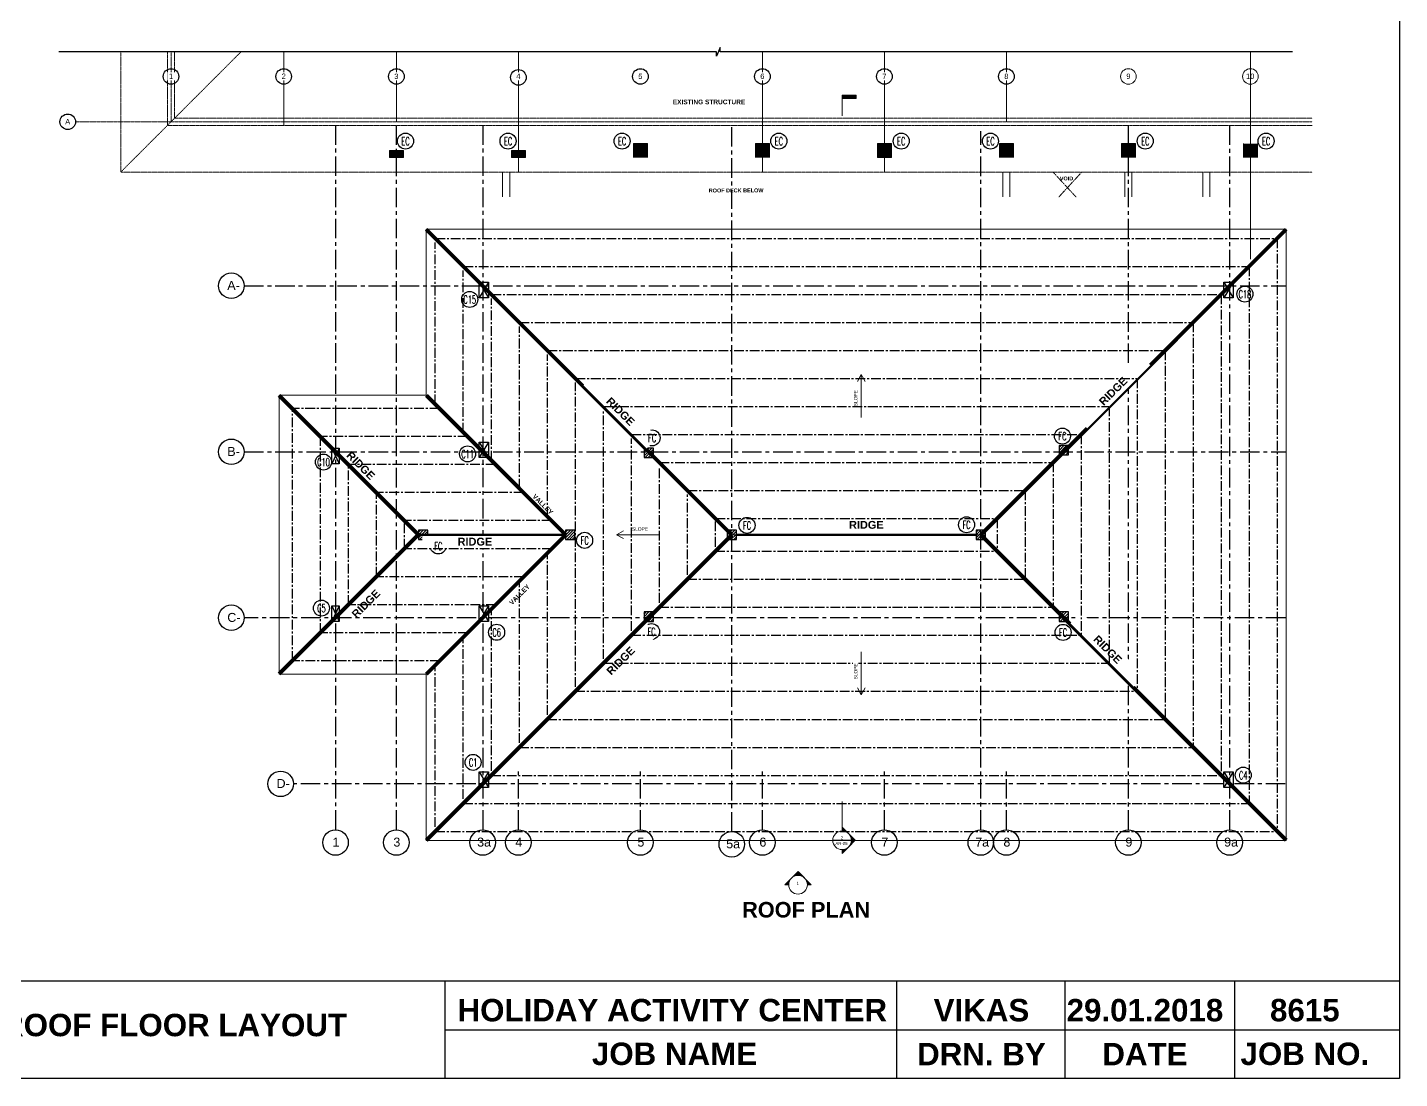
# Model space of a CAD drawing. Header units: millimetres. Extents: x 2659630 to 6742168, y -2425387 to -732288.
# Drawn here: x 3033015 to 3077100, y -1251418 to -1217654 of the extents above; entities that cross this region are included whole.
import ezdxf
from ezdxf.enums import TextEntityAlignment as Align

# ---------------------------------------------------------------- set-up
doc = ezdxf.new("R2010")
doc.units = ezdxf.units.MM
for name, pattern in [('CENTER', [2, 1.25, -0.25, 0.25, -0.25]), ('DASHED', [0.75, 0.5, -0.25]), ('Grid Line', [22.225, 12.7, -3.175, 3.175, -3.175]), ('Hidden', [7.14375, 4.7625, -2.38125])]:
    doc.linetypes.add(name, pattern=pattern)
for name, color, linetype, lineweight in [('A-AREA-IDEN', 2, 'Continuous', 9), ('A-DETL-THIN', 151, 'Continuous', 18), ('A-hatch', 253, 'Continuous', 0), ('A-OVERHEAD LINE', 31, 'Continuous', 9), ('A-RCC', 2, 'Continuous', 0), ('A-ROOF', 6, 'Continuous', 0), ('A-STRUCTURE ABOVE', 251, 'DASHED', 0), ('A-WALL', 113, 'Continuous', 9), ('G-ANNO-SYMB', 111, 'Continuous', 9), ('G-ANNO-TEXT', 231, 'Continuous', 9), ('S-GRID', 1, 'Continuous', 9), ('S-GRID-IDEN', 1, 'Continuous', 9)]:
    doc.layers.add(name, color=color, linetype=linetype, lineweight=lineweight)
for name, color, linetype in [('A-LINE 08', 8, 'Continuous'), ('S-BRECK LINE', 8, 'Continuous'), ('S-COLUMN', 1, 'Continuous'), ('S-COLUMN CIRCLE', 9, 'Continuous'), ('S-COLUMN HATCH', 8, 'Continuous'), ('S-COLUMN NO', 2, 'Continuous'), ('S-GRIDE CIRCLE', 8, 'Continuous'), ('S-GRIDE LINE', 8, 'CENTER'), ('S-GRIDE NO', 1, 'Continuous')]:
    doc.layers.add(name, color=color, linetype=linetype)
doc.styles.add('Arial', font='arial.ttf', dxfattribs={"height": 123})
doc.styles.add('Arial_1', font='arial.ttf', dxfattribs={"height": 98.353293})
doc.styles.add('Arial_2', font='arial.ttf', dxfattribs={"height": 121.981135})
doc.styles.add('Arial_4', font='arial.ttf', dxfattribs={"height": 73.76497})
doc.styles.add('Arial_B', font='arialbd.ttf', dxfattribs={"height": 125.853552})
doc.styles.add('Arial_B_1', font='arialbd.ttf', dxfattribs={"height": 100.682842})
doc.styles.add('ROMANS', font='r.shx', dxfattribs={"width": 0.7})
pattern_1 = [(225, (-585002.75, -367173.06), (44.9012806, -44.9012806), [])]
pattern_2 = [(225, (-577002.685, -367173.06), (44.9012806, -44.9012806), [])]

# ---------------------------------------------------------------- blocks, each defined once
blk = doc.blocks.new('Section - M_Section Head - Filled-1049-GROUND FLOOR PLAN-01')
at = {"layer": 'G-ANNO-SYMB'}
h = blk.add_hatch(color=256, dxfattribs=at)
edge = h.paths.add_edge_path(flags=0)
edge.add_line((-14.49, 0), (-10.24, 4.24))
edge.add_arc((-6, 0), 6, 135, 180)
edge.add_line((-12, 0), (-14.49, 0))
h = blk.add_hatch(color=256, dxfattribs=at)
edge = h.paths.add_edge_path(flags=0)
edge.add_line((-6, 8.49), (-6, 6))
edge.add_arc((-6, 0), 6, 90, 135)
edge.add_line((-10.24, 4.24), (-6, 8.49))
h = blk.add_hatch(color=256, dxfattribs=at)
edge = h.paths.add_edge_path(flags=0)
edge.add_line((-6, 8.49), (-1.76, 4.24))
edge.add_arc((-6, 0), 6, 45, 90)
edge.add_line((-6, 6), (-6, 8.49))
h = blk.add_hatch(color=256, dxfattribs=at)
edge = h.paths.add_edge_path(flags=0)
edge.add_line((2.49, 0), (0, 0))
edge.add_arc((-6, 0), 6, 360, 405)
edge.add_line((-1.76, 4.24), (2.49, 0))
for p, q in [((-6, 8.49), (-14.49, 0)), ((-10.24, 4.24), (-14.49, 0)), ((-12, 0), (-14.49, 0)), ((-14.49, 0), (-12, 0)), ((-6, 8.49), (-10.24, 4.24)), ((-6, 8.49), (2.49, 0)), ((-6, 6), (-6, 8.49)), ((-6, 8.49), (-6, 6)), ((-1.76, 4.24), (-6, 8.49)), ((2.49, 0), (-1.76, 4.24)), ((0, 0), (2.49, 0)), ((0, 0), (2.49, 0))]:
    blk.add_line(p, q, dxfattribs=at)
for start, end in [(360, 180), (135, 180), (180, 360), (90, 135), (45, 90), (360, 45)]:
    blk.add_arc((-6, 0), 6, start, end, dxfattribs=at)
blk = doc.blocks.new('Section - M_Section Tail - Filled-28045-GROUND FLOOR PLAN-01')
at = {"layer": 'G-ANNO-SYMB'}
blk.add_hatch(color=256, dxfattribs=at).paths.add_polyline_path([(0, 9), (0, 0), (-2, 0), (-2, 9)], flags=0)
for p, q in [((0, 9), (-2, 9)), ((-2, 9), (-2, 0)), ((0, 0), (0, 9)), ((-2, 0), (0, 0))]:
    blk.add_line(p, q, dxfattribs=at)
blk = doc.blocks.new('Grid - M_Grid Head - Circle_02-314212-GROUND FLOOR PLAN_01')
at = {"layer": 'A-LINE 08'}
blk.add_circle((0, 0), 5, dxfattribs=at)

msp = doc.modelspace()

# ---------------------------------------------------------------- hatches: boundary and pattern name
at = {"layer": 'A-hatch', "true_color": 0x939598}
h = msp.add_hatch(dxfattribs=at)
h.set_pattern_fill('ANSI31', color=252, scale=5, angle=359.9997012)
h.set_pattern_definition([(44.99970117, (-5274790.856, -3333181.279), (-11.225261605, 11.225378697), [])])
h.paths.add_polyline_path([(3044643.893, -1221836.179), (3045093.893, -1221836.177), (3045093.894, -1221606.139), (3044643.894, -1221606.137)])
h = msp.add_hatch(dxfattribs=at)
h.set_pattern_fill('ANSI31', color=252, scale=5, angle=359.9997012)
h.set_pattern_definition([(44.99970117, (-5270870.871, -3333181.299), (-11.225261605, 11.225378697), [])])
h.paths.add_polyline_path([(3048563.878, -1221836.2), (3049013.878, -1221836.198), (3049013.879, -1221606.159), (3048563.879, -1221606.157)])
at = {"layer": 'S-COLUMN HATCH'}
h = msp.add_hatch(dxfattribs=at)
h.set_pattern_fill('ANSI31', color=8, scale=20, angle=180)
h.set_pattern_definition([(225, (-587667.75, -364542.397), (44.9012806, -44.9012806), [])])
h.paths.add_polyline_path([(3052828.97, -1231470.25), (3053128.97, -1231470.25), (3053128.97, -1231170.25), (3052828.97, -1231170.25)])
h = msp.add_hatch(dxfattribs=at)
h.set_pattern_fill('ANSI31', color=8, scale=20, angle=180)
h.set_pattern_definition([(225, (-574337.75, -364458.06), (44.9012806, -44.9012806), [])])
h.paths.add_polyline_path([(3066158.97, -1231385.914), (3066458.97, -1231385.914), (3066458.97, -1231085.914), (3066158.97, -1231085.914)])
h = msp.add_hatch(dxfattribs=at)
h.set_pattern_fill('ANSI31', color=8, scale=20, angle=180)
h.set_pattern_definition([(225, (-594921.21, -367176.52), (44.9012806, -44.9012806), [])])
h.paths.add_polyline_path([(3045575.511, -1234104.372), (3045875.511, -1234104.372), (3045875.511, -1233804.372), (3045575.511, -1233804.372)])
h = msp.add_hatch(dxfattribs=at)
h.set_pattern_fill('ANSI31', color=8, scale=20, angle=180)
h.set_pattern_definition([(225, (-590191.21, -367176.52), (44.9012806, -44.9012806), [])])
h.paths.add_polyline_path([(3050305.511, -1234104.372), (3050605.511, -1234104.372), (3050605.511, -1233804.372), (3050305.511, -1233804.372)])
h = msp.add_hatch(dxfattribs=at)
h.set_pattern_fill('ANSI31', color=8, scale=20, angle=180)
h.set_pattern_definition(pattern_1)
h.paths.add_polyline_path([(3055493.971, -1234100.913), (3055793.971, -1234100.913), (3055793.971, -1233800.913), (3055493.971, -1233800.913)])
h = msp.add_hatch(dxfattribs=at)
h.set_pattern_fill('ANSI31', color=8, scale=20, angle=180)
h.set_pattern_definition(pattern_1)
h.paths.add_polyline_path([(3055493.971, -1234100.913), (3055793.971, -1234100.913), (3055793.971, -1233800.913), (3055493.971, -1233800.913)])
h = msp.add_hatch(dxfattribs=at)
h.set_pattern_fill('ANSI31', color=8, scale=20, angle=180)
h.set_pattern_definition(pattern_1)
h.paths.add_polyline_path([(3055493.971, -1234100.913), (3055793.971, -1234100.913), (3055793.971, -1233800.913), (3055493.971, -1233800.913)])
h = msp.add_hatch(dxfattribs=at)
h.set_pattern_fill('ANSI31', color=8, scale=20, angle=180)
h.set_pattern_definition(pattern_2)
h.paths.add_polyline_path([(3063494.038, -1234100.913), (3063794.038, -1234100.913), (3063794.038, -1233800.913), (3063494.038, -1233800.913)])
h = msp.add_hatch(dxfattribs=at)
h.set_pattern_fill('ANSI31', color=8, scale=20, angle=180)
h.set_pattern_definition(pattern_2)
h.paths.add_polyline_path([(3063494.038, -1234100.913), (3063794.038, -1234100.913), (3063794.038, -1233800.913), (3063494.038, -1233800.913)])
h = msp.add_hatch(dxfattribs=at)
h.set_pattern_fill('ANSI31', color=8, scale=20, angle=180)
h.set_pattern_definition(pattern_2)
h.paths.add_polyline_path([(3063494.038, -1234100.913), (3063794.038, -1234100.913), (3063794.038, -1233800.913), (3063494.038, -1233800.913)])
h = msp.add_hatch(dxfattribs=at)
h.set_pattern_fill('ANSI31', color=8, scale=20, angle=180)
h.set_pattern_definition([(225, (-587667.75, -369803.06), (44.9012806, -44.9012806), [])])
h.paths.add_polyline_path([(3052828.97, -1236730.914), (3053128.97, -1236730.914), (3053128.97, -1236430.914), (3052828.97, -1236430.914)])
h = msp.add_hatch(dxfattribs=at)
h.set_pattern_fill('ANSI31', color=8, scale=20, angle=180)
h.set_pattern_definition([(225, (-574337.75, -369803.06), (44.9012806, -44.9012806), [])])
h.paths.add_polyline_path([(3066158.97, -1236730.914), (3066458.97, -1236730.914), (3066458.97, -1236430.914), (3066158.97, -1236430.914)])

# ---------------------------------------------------------------- linework, layer by layer
at = {"layer": 'A-DETL-THIN'}
for p, q in [((3059807.471, -1228806.621), (3059807.471, -1230186.621)), ((3051939.709, -1233947.449), (3053319.709, -1233947.449)), ((3059807.471, -1239095.204), (3059807.471, -1237715.204))]:
    msp.add_line(p, q, dxfattribs=at)
for points in [[(3059931.098, -1229029.649), (3059807.471, -1228806.621), (3059683.845, -1229029.649)], [(3052162.737, -1234071.076), (3051939.709, -1233947.449), (3052162.737, -1233823.823)], [(3059931.098, -1238872.176), (3059807.471, -1239095.204), (3059683.845, -1238872.176)]]:
    msp.add_lwpolyline(points, dxfattribs=at)
at = {"layer": 'A-hatch', "color": 252, "true_color": 0x939598}
for points in [[(3052933.893, -1221836.14), (3052483.97, -1221386.138), (3052933.893, -1221386.14)], [(3052483.97, -1221836.138), (3052483.97, -1221386.138), (3052933.893, -1221836.14)], [(3056853.893, -1221836.161), (3056403.97, -1221386.158), (3056853.893, -1221386.161)], [(3056403.97, -1221836.158), (3056403.97, -1221386.158), (3056853.893, -1221836.161)], [(3060773.893, -1221836.181), (3060323.97, -1221386.179), (3060773.893, -1221386.181)], [(3060323.97, -1221836.179), (3060323.97, -1221386.179), (3060773.893, -1221836.181)], [(3064693.893, -1221836.202), (3064243.97, -1221386.199), (3064693.893, -1221386.202)], [(3064243.97, -1221836.199), (3064243.97, -1221386.199), (3064693.893, -1221836.202)], [(3068163.895, -1221836.22), (3068163.893, -1221836.22), (3068163.895, -1221386.22)], [(3068163.967, -1221836.22), (3068163.895, -1221386.22), (3068163.967, -1221386.22)], [(3068163.895, -1221836.22), (3068163.895, -1221386.22), (3068163.967, -1221836.22)], [(3068163.97, -1221836.22), (3068163.967, -1221386.22), (3068163.97, -1221386.22)], [(3068163.967, -1221836.22), (3068163.967, -1221386.22), (3068163.97, -1221836.22)], [(3068613.893, -1221836.222), (3068163.97, -1221386.22), (3068613.893, -1221386.222)], [(3068163.97, -1221836.22), (3068163.97, -1221386.22), (3068613.893, -1221836.222)], [(3068613.893, -1221836.222), (3068613.893, -1221386.222), (3068613.895, -1221386.222)], [(3072083.895, -1221836.24), (3072083.893, -1221836.24), (3072083.895, -1221386.244)], [(3072083.967, -1221836.24), (3072083.895, -1221386.244), (3072083.967, -1221386.244)], [(3072083.895, -1221836.24), (3072083.895, -1221386.244), (3072083.967, -1221836.24)], [(3072083.97, -1221836.24), (3072083.967, -1221386.244), (3072083.97, -1221386.244)], [(3072083.967, -1221836.24), (3072083.967, -1221386.244), (3072083.97, -1221836.24)], [(3072533.893, -1221836.242), (3072083.97, -1221386.244), (3072533.893, -1221386.247)], [(3072083.97, -1221836.24), (3072083.97, -1221386.244), (3072533.893, -1221836.242)], [(3072533.893, -1221836.242), (3072533.893, -1221386.247), (3072533.895, -1221386.247)]]:
    msp.add_solid(points, dxfattribs=at)
at = {"layer": 'A-OVERHEAD LINE', "linetype": 'Hidden'}
for p, q in [((3065967.74, -1222300.324), (3066705.44, -1223100.028)), ((3066152.459, -1223100.028), (3066890.171, -1222300.329))]:
    msp.add_line(p, q, dxfattribs=at)
at = {"layer": 'A-RCC'}
for p, q in [((3052483.895, -1221386.138), (3052483.893, -1221836.139)), ((3052933.895, -1221386.14), (3052483.895, -1221386.138)), ((3052933.893, -1221836.142), (3052933.895, -1221386.14)), ((3056403.895, -1221386.158), (3056403.893, -1221836.158)), ((3056853.895, -1221386.161), (3056403.895, -1221386.158)), ((3056853.893, -1221836.161), (3056853.895, -1221386.161)), ((3064243.895, -1221386.199), (3064243.893, -1221836.199)), ((3064243.895, -1221386.199), (3064243.893, -1221836.293)), ((3064693.895, -1221386.202), (3064243.895, -1221386.199)), ((3064693.895, -1221386.202), (3064243.895, -1221386.199)), ((3064693.893, -1221836.202), (3064693.895, -1221386.202)), ((3064693.893, -1221836.202), (3064693.895, -1221386.202)), ((3068163.895, -1221386.22), (3068163.893, -1221836.22)), ((3068613.895, -1221386.222), (3068163.895, -1221386.22)), ((3068613.893, -1221836.222), (3068613.895, -1221386.222)), ((3072083.893, -1221836.24), (3072083.895, -1221386.244)), ((3072533.895, -1221386.247), (3072533.893, -1221836.242)), ((3044643.879, -1221606.103), (3044643.878, -1221836.103)), ((3044643.878, -1221836.103), (3045093.878, -1221836.105)), ((3045093.879, -1221606.105), (3044643.879, -1221606.103)), ((3044643.894, -1221606.097), (3044643.893, -1221836.097)), ((3044643.893, -1221836.097), (3045093.893, -1221836.099)), ((3045093.894, -1221606.099), (3044643.894, -1221606.097)), ((3045093.878, -1221836.105), (3045093.879, -1221606.105)), ((3045093.893, -1221836.099), (3045093.894, -1221606.099)), ((3048563.879, -1221606.123), (3048563.878, -1221836.123)), ((3048563.878, -1221836.123), (3049013.878, -1221836.125)), ((3049013.879, -1221606.125), (3048563.879, -1221606.123)), ((3049013.878, -1221836.125), (3049013.879, -1221606.125))]:
    msp.add_line(p, q, dxfattribs=at)
msp.add_lwpolyline([(3060773.893, -1221836.181), (3060773.895, -1221386.181), (3060323.895, -1221386.179), (3060323.893, -1221836.275), (3060774.864, -1221836.165), (3060324.864, -1221836.162)], dxfattribs=at)
at = {"layer": 'A-ROOF'}
for p, q in [((3055643.971, -1233950.913), (3045828.97, -1224135.912)), ((3045828.97, -1224135.912), (3073458.97, -1224135.912)), ((3045828.97, -1224135.912), (3045828.97, -1229470.914)), ((3073458.97, -1224135.912), (3063643.969, -1233950.913)), ((3073458.97, -1243765.914), (3073458.97, -1224135.912)), ((3041098.97, -1229470.914), (3045578.97, -1233950.914)), ((3041098.97, -1229470.914), (3045828.97, -1229470.914)), ((3041098.97, -1229470.914), (3041098.97, -1238430.914)), ((3045828.97, -1229470.914), (3050308.97, -1233950.914)), ((3041098.97, -1238430.914), (3045578.97, -1233950.914)), ((3045578.97, -1233950.914), (3050308.97, -1233950.914)), ((3055643.971, -1233950.913), (3045828.97, -1243765.914)), ((3045828.97, -1238430.914), (3050308.97, -1233950.914)), ((3055643.971, -1233950.913), (3063643.969, -1233950.913)), ((3073458.97, -1243765.914), (3063643.969, -1233950.913)), ((3045828.97, -1238430.914), (3041098.97, -1238430.914)), ((3045828.97, -1238430.914), (3045828.97, -1243765.914)), ((3073458.97, -1243765.914), (3045828.97, -1243765.914))]:
    msp.add_line(p, q, dxfattribs=at)
at = {"layer": 'A-STRUCTURE ABOVE', "color": 252, "linetype": 'Hidden', "ltscale": 0.005, "true_color": 0x939598}
for p, q in [((3036013.91, -1218436.003), (3036013.89, -1222300.168)), ((3039878.111, -1218436.003), (3036013.898, -1222300.18)), ((3037513.9, -1220799.748), (3037513.912, -1218436.003)), ((3037628.975, -1218436.003), (3037628.975, -1220685.186)), ((3037743.901, -1220569.51), (3037743.912, -1218436.003)), ((3034560.292, -1220685.186), (3074291.91, -1220685.186)), ((3037743.901, -1220569.51), (3074291.91, -1220570.791)), ((3074291.91, -1220800.739), (3037513.9, -1220799.748)), ((3036013.89, -1222300.168), (3074291.91, -1222300.367))]:
    msp.add_line(p, q, dxfattribs=at)
at = {"layer": 'A-WALL', "color": 1}
msp.add_line((3045093.893, -1221836.196), (3045093.894, -1221606.137), dxfattribs=at)
at = {"layer": 'A-WALL'}
for p, q in [((3048278.975, -1223100.028, 0), (3048278.975, -1222300.232, 0)), ((3048508.975, -1222300.233, 0), (3048508.975, -1223100.028, 0)), ((3068273.891, -1223100.028), (3068273.892, -1222300.336)), ((3068503.739, -1222300.337), (3068503.739, -1223100.028)), ((3070778.975, -1222300.349, 0), (3070778.975, -1223100.028, 0)), ((3071008.975, -1223100.028, 0), (3071008.975, -1222300.35, 0))]:
    msp.add_line(p, q, dxfattribs=at)
for points in [[(3064353.856, -1223100.028), (3064353.846, -1222300.315)], [(3064583.985, -1222300.317), (3064583.994, -1223100.028)]]:
    msp.add_lwpolyline(points, dxfattribs=at)
at = {"layer": 'G-ANNO-SYMB'}
for p, q in [((3059189.974, -1219831.604), (3059189.974, -1220491.302)), ((3059189.974, -1243464.134), (3059189.974, -1242515.542)), ((3058889.974, -1243764.134), (3059489.974, -1243764.134))]:
    msp.add_line(p, q, dxfattribs=at)
at = {"layer": 'S-BRECK LINE'}
msp.add_lwpolyline([(3073664.354, -1218436.003), (3055268.782, -1218436.003), (3055268.782, -1218298.63), (3055155.967, -1218573.377), (3055155.967, -1218436.003), (3034023.622, -1218436.003)], dxfattribs=at)
at = {"layer": 'S-COLUMN', "color": 1}
for p, q in [((3047528.962, -1225835.912), (3047825.877, -1226335.911)), ((3047828.965, -1225835.912), (3047528.962, -1226335.911)), ((3071758.965, -1225836.013), (3071458.953, -1226335.911)), ((3071458.953, -1225836.014), (3071758.967, -1226335.911)), ((3042798.965, -1231170.915), (3043028.965, -1231670.913)), ((3043028.962, -1231170.915), (3042798.981, -1231670.913)), ((3047828.974, -1230970.915), (3047528.97, -1231470.915)), ((3047528.97, -1230970.915), (3047828.974, -1231470.915)), ((3043028.981, -1236230.918), (3042798.977, -1236730.916)), ((3042798.983, -1236230.918), (3043028.977, -1236730.916)), ((3047528.974, -1236230.917), (3047828.976, -1236730.914)), ((3047828.976, -1236230.917), (3047528.977, -1236730.916)), ((3047528.967, -1241565.915), (3047828.972, -1242065.914)), ((3047828.972, -1241565.915), (3047528.97, -1242065.914)), ((3071458.967, -1241565.915), (3071758.97, -1242065.914)), ((3071758.982, -1241565.915), (3071458.967, -1242065.914))]:
    msp.add_line(p, q, dxfattribs=at)
for points in [[(3047528.962, -1226335.911), (3047528.962, -1225835.912), (3047828.965, -1225835.912), (3047828.965, -1226335.911)], [(3071458.953, -1226335.911), (3071458.953, -1225835.912), (3071758.955, -1225835.912), (3071758.955, -1226335.911)], [(3042798.965, -1231170.915), (3043028.951, -1231170.915), (3043028.945, -1231670.913), (3042798.958, -1231670.913)], [(3047528.972, -1231470.914), (3047528.972, -1230970.915), (3047828.974, -1230970.915), (3047828.974, -1231470.914)], [(3052828.97, -1231470.25), (3053128.97, -1231470.25), (3053128.97, -1231170.25), (3052828.97, -1231170.25)], [(3066158.97, -1231385.914), (3066458.97, -1231385.914), (3066458.97, -1231085.914), (3066158.97, -1231085.914)], [(3045575.511, -1234104.372), (3045875.511, -1234104.372), (3045875.511, -1233804.372), (3045575.511, -1233804.372)], [(3050305.511, -1234104.372), (3050605.511, -1234104.372), (3050605.511, -1233804.372), (3050305.511, -1233804.372)], [(3055493.971, -1234100.913), (3055793.971, -1234100.913), (3055793.971, -1233800.913), (3055493.971, -1233800.913)], [(3055493.971, -1234100.913), (3055793.971, -1234100.913), (3055793.971, -1233800.913), (3055493.971, -1233800.913)], [(3055493.971, -1234100.913), (3055793.971, -1234100.913), (3055793.971, -1233800.913), (3055493.971, -1233800.913)], [(3063494.038, -1234100.913), (3063794.038, -1234100.913), (3063794.038, -1233800.913), (3063494.038, -1233800.913)], [(3063494.038, -1234100.913), (3063794.038, -1234100.913), (3063794.038, -1233800.913), (3063494.038, -1233800.913)], [(3063494.038, -1234100.913), (3063794.038, -1234100.913), (3063794.038, -1233800.913), (3063494.038, -1233800.913)], [(3042798.983, -1236230.918), (3043028.97, -1236230.918), (3043028.963, -1236730.916), (3042798.977, -1236730.916)], [(3047528.974, -1236730.916), (3047528.974, -1236230.917), (3047828.976, -1236230.917), (3047828.976, -1236730.916)], [(3052828.97, -1236730.914), (3053128.97, -1236730.914), (3053128.97, -1236430.914), (3052828.97, -1236430.914)], [(3066158.97, -1236730.914), (3066458.97, -1236730.914), (3066458.97, -1236430.914), (3066158.97, -1236430.914)], [(3047528.97, -1242065.914), (3047528.97, -1241565.915), (3047828.972, -1241565.915), (3047828.972, -1242065.914)], [(3071458.967, -1242065.914), (3071458.967, -1241565.915), (3071758.97, -1241565.915), (3071758.97, -1242065.914)]]:
    msp.add_lwpolyline(points, close=True, dxfattribs=at)
at = {"layer": 'S-COLUMN CIRCLE', "ltscale": 2500}
for p, q in [((2997332.057, -1248283.271), (3077100.446, -1248283.271)), ((3046426.218, -1248283.271), (3046426.218, -1251417.665)), ((3060942.802, -1248283.271), (3060942.802, -1251415.165)), ((3066347.802, -1248283.271), (3066347.802, -1251415.165)), ((3071802.302, -1248283.271), (3071802.302, -1251415.165)), ((3046426.218, -1249850.468), (3077100.446, -1249850.468))]:
    msp.add_line(p, q, dxfattribs=at)
msp.add_lwpolyline([(3077100.446, -1251415.165), (2997332.057, -1251415.165), (2997332.057, -1186959.633), (3077100.446, -1186959.633)], close=True, dxfattribs=at)
at = {"layer": 'S-COLUMN CIRCLE'}
for centre in [(3045161.97, -1221303.841), (3045161.97, -1221303.841), (3048455.605, -1221303.841), (3048455.605, -1221303.841), (3052119.669, -1221303.841), (3052119.669, -1221303.841), (3057157.021, -1221303.841), (3057157.021, -1221303.841), (3061089.634, -1221303.841), (3061089.634, -1221303.841), (3063957.406, -1221303.841), (3063957.406, -1221303.841), (3068930.488, -1221303.841), (3068930.488, -1221303.841), (3072811.832, -1221303.841), (3072811.832, -1221303.841), (3072130.149, -1226217.841), (3047224.616, -1226390.323), (3053085.562, -1230839.345), (3066269.012, -1230782.394), (3047156.973, -1231353.005), (3042527.569, -1231613.921), (3056134.248, -1233648.056), (3063187.594, -1233629.354), (3050918.141, -1234129.083), (3046213.967, -1234309.863), (3042461.899, -1236307.495), (3048090.437, -1237083.199), (3053066.275, -1237059.592), (3066288.744, -1237085.249), (3047334.061, -1241260.275), (3072077.151, -1241672.186)]:
    msp.add_circle(centre, 257.143, dxfattribs=at)
at = {"layer": 'S-GRID', "linetype": 'Grid Line'}
for p, q in [((3041248.975, -1218436.003), (3041248.975, -1220800.195)), ((3044868.975, -1220685.186), (3044868.975, -1218436.003)), ((3048788.975, -1222300.234), (3048788.975, -1218436.003)), ((3056628.975, -1222300.275), (3056628.975, -1218436.003)), ((3060548.975, -1222300.296), (3060548.975, -1218436.003)), ((3064468.975, -1220685.186), (3064468.975, -1218436.003)), ((3072308.975, -1225095), (3072308.975, -1218436.003))]:
    msp.add_line(p, q, dxfattribs=at)
at = {"layer": 'S-GRID-IDEN'}
for centre in [(3064468.975, -1219228.597), (3068388.975, -1219228.597), (3072308.975, -1219228.597)]:
    msp.add_circle(centre, 250, dxfattribs=at)
at = {"layer": 'S-GRIDE CIRCLE'}
for centre in [(3039566.756, -1225950.847), (3039566.756, -1225950.847), (3039566.756, -1225950.847), (3039566.756, -1231285.849), (3039566.756, -1231285.849), (3039566.756, -1231285.849), (3039566.756, -1236615.849), (3039566.756, -1236615.849), (3039566.756, -1236615.849), (3041149.512, -1241950.914), (3041149.512, -1241950.914), (3041149.512, -1241950.914), (3042913.975, -1243836.475), (3042913.975, -1243836.475), (3042913.975, -1243836.475), (3044868.975, -1243836.475), (3044868.975, -1243836.475), (3044868.975, -1243836.475), (3047643.975, -1243836.475), (3047643.975, -1243836.475), (3047643.975, -1243836.475), (3048788.975, -1243836.475), (3048788.975, -1243836.475), (3048788.975, -1243836.475), (3052708.975, -1243836.475), (3052708.975, -1243836.475), (3052708.975, -1243836.475), (3055645.517, -1243892.146), (3055645.517, -1243892.146), (3055645.517, -1243892.146), (3056628.975, -1243836.475), (3056628.975, -1243836.475), (3056628.975, -1243836.475), (3060548.975, -1243836.475), (3060548.975, -1243836.475), (3060548.975, -1243836.475), (3063645.584, -1243836.475), (3063645.584, -1243836.475), (3063645.584, -1243836.475), (3064468.975, -1243836.475), (3064468.975, -1243836.475), (3064468.975, -1243836.475), (3068388.975, -1243836.475), (3068388.975, -1243836.475), (3068388.975, -1243836.475), (3071643.975, -1243836.475), (3071643.975, -1243836.475), (3071643.975, -1243836.475)]:
    msp.add_circle(centre, 409.836, dxfattribs=at)
at = {"layer": 'S-GRIDE LINE', "ltscale": 500}
for p, q in [((3042913.975, -1220797.459), (3042913.975, -1243426.639)), ((3044868.975, -1243426.639), (3044868.975, -1220797.459)), ((3047643.975, -1220797.459), (3047643.975, -1243426.639)), ((3055645.517, -1243482.31), (3055645.517, -1220797.459)), ((3063645.584, -1243426.639), (3063645.584, -1220986.618)), ((3068388.975, -1243426.639), (3068388.975, -1220797.459)), ((3071643.975, -1243426.639), (3071643.975, -1220797.459)), ((3039976.592, -1225950.912), (3073434.579, -1225950.912)), ((3039976.592, -1231285.914), (3073434.579, -1231285.914)), ((3073431.901, -1236615.914), (3039976.592, -1236615.914)), ((3048788.975, -1243426.639), (3048788.975, -1241426.639)), ((3052708.975, -1243426.639), (3052708.975, -1241426.639)), ((3056628.975, -1243426.639), (3056628.975, -1241426.639)), ((3060548.975, -1243426.639), (3060548.975, -1241426.639)), ((3064468.975, -1243426.639), (3064468.975, -1241426.639)), ((3073424.588, -1241950.914), (3041559.349, -1241950.914))]:
    msp.add_line(p, q, dxfattribs=at)
at = {"layer": 'S-GRIDE LINE', "color": 3, "ltscale": 250}
for p, q in [((3046120.003, -1229761.948), (3046120.003, -1224561.991)), ((3046120.898, -1224429.376), (3073163.969, -1224429.376)), ((3073170.075, -1224428.035), (3073170.075, -1243480.716)), ((3047020.003, -1230661.948), (3047020.003, -1225461.991)), ((3047020.898, -1225329.376), (3072263.969, -1225329.376)), ((3072270.075, -1225328.035), (3072270.075, -1242580.716)), ((3047920.003, -1231561.948), (3047920.003, -1226361.991)), ((3047920.898, -1226229.376), (3071363.969, -1226229.376)), ((3071370.075, -1226228.035), (3071370.075, -1241680.716)), ((3048820.003, -1232461.948), (3048820.003, -1227261.991)), ((3048820.898, -1227129.376), (3070463.969, -1227129.376)), ((3070470.075, -1227128.035), (3070470.075, -1240780.716)), ((3049720.003, -1233361.948), (3049720.003, -1228161.991)), ((3069570.075, -1228028.035), (3069570.075, -1239880.716)), ((3050620.003, -1238832.908), (3050620.003, -1229061.991)), ((3046255.048, -1229896.993), (3041531.976, -1229896.993)), ((3041531.976, -1237997.908), (3041531.976, -1229896.993)), ((3047155.048, -1230796.993), (3042431.976, -1230796.993)), ((3042431.976, -1237097.908), (3042431.976, -1230796.993)), ((3048055.048, -1231696.993), (3043331.976, -1231696.993)), ((3043331.976, -1236197.908), (3043331.976, -1231696.993)), ((3053320.898, -1231629.376), (3065963.969, -1231629.376)), ((3065970.075, -1231628.035), (3065970.075, -1236280.716)), ((3053320.003, -1236132.908), (3053320.003, -1231761.991)), ((3048955.048, -1232596.993), (3044231.976, -1232596.993)), ((3044231.976, -1235297.908), (3044231.976, -1232596.993)), ((3054220.898, -1232529.376), (3065063.969, -1232529.376)), ((3065070.075, -1232528.035), (3065070.075, -1235380.716)), ((3054220.003, -1235232.908), (3054220.003, -1232661.991)), ((3049855.048, -1233496.993), (3045131.976, -1233496.993)), ((3045131.976, -1234397.908), (3045131.976, -1233496.993)), ((3064170.075, -1233428.035), (3064170.075, -1234480.716)), ((3055120.003, -1234332.908), (3055120.003, -1233512.839)), ((3049720.003, -1239732.908), (3049720.003, -1234539.88)), ((3055113.971, -1234479.376), (3064170.896, -1234479.376)), ((3048961.976, -1235297.908), (3044231.976, -1235297.908)), ((3048820.003, -1240632.908), (3048820.003, -1235439.88)), ((3054213.971, -1235379.376), (3065070.896, -1235379.376)), ((3048061.976, -1236197.908), (3043331.976, -1236197.908)), ((3047920.003, -1241532.908), (3047920.003, -1236339.88)), ((3053313.971, -1236279.376), (3065970.896, -1236279.376)), ((3047161.976, -1237097.908), (3042431.976, -1237097.908)), ((3047020.003, -1242432.908), (3047020.003, -1237239.88)), ((3046261.976, -1237997.908), (3041531.976, -1237997.908)), ((3046120.003, -1243332.908), (3046120.003, -1238139.88)), ((3049713.971, -1239879.376), (3069570.896, -1239879.376)), ((3048813.971, -1240779.376), (3070470.896, -1240779.376)), ((3047913.971, -1241679.376), (3071370.896, -1241679.376)), ((3047013.971, -1242579.376), (3072270.896, -1242579.376)), ((3046113.971, -1243479.376), (3073170.896, -1243479.376))]:
    msp.add_line(p, q, dxfattribs=at)
at = {"layer": 'S-GRIDE LINE', "color": 6, "ltscale": 250, "const_width": 125}
for points in [[(3055643.976, -1233954.376), (3045828.975, -1224139.375)], [(3045832.433, -1229474.378), (3050312.433, -1233954.378)], [(3055643.976, -1233954.376), (3045828.975, -1243769.377)], [(3045832.433, -1238427.45), (3050312.433, -1233947.45)]]:
    msp.add_lwpolyline(points, dxfattribs=at)
at = {"layer": 'S-GRIDE LINE', "color": 6, "ltscale": 250}
for points in [[(3073458.97, -1224139.142, 125, 125, 0), (3063645.584, -1233952.528, 125, 125, 0)], [(3073458.97, -1243762.684, 125, 125, 0), (3063645.584, -1233949.298, 125, 125, 0)]]:
    msp.add_lwpolyline(points, format="xyseb", dxfattribs=at)

# ---------------------------------------------------------------- block references
at = {"layer": 'G-ANNO-SYMB', "extrusion": (0, 0, -1), "xscale": -49.99999999999998, "yscale": 49.99999999999998, "zscale": 49.99999999999998, "rotation": 89.9999999999998}
msp.add_blockref('Section - M_Section Tail - Filled-28045-GROUND FLOOR PLAN-01', (-3059189.974, -1219931.604), dxfattribs=at)
at = {"layer": 'G-ANNO-SYMB', "xscale": 49.99999999999998, "yscale": 49.99999999999998, "zscale": 49.99999999999998, "rotation": 270}
msp.add_blockref('Section - M_Section Head - Filled-1049-GROUND FLOOR PLAN-01', (3059189.974, -1244064.134), dxfattribs=at)
at = {"layer": 'G-ANNO-SYMB', "xscale": 49.99999999999998, "yscale": 49.99999999999998, "zscale": 49.99999999999998}
msp.add_blockref('Section - M_Section Head - Filled-1049-GROUND FLOOR PLAN-01', (3058073.383, -1245191.918), dxfattribs=at)
at = {"layer": 'S-GRID-IDEN', "xscale": 49.99999999999998, "yscale": 49.99999999999998, "zscale": 49.99999999999998}
for p, rotation in [((3037628.975, -1219228.597), 180), ((3041248.975, -1219228.597), 180), ((3034310.292, -1220685.186), 269.9999999999996)]:
    msp.add_blockref('Grid - M_Grid Head - Circle_02-314212-GROUND FLOOR PLAN_01', p, dxfattribs=dict(at, rotation=rotation))
for p in [(3044868.975, -1219228.597), (3048788.975, -1219259.122), (3052708.975, -1219228.597), (3056628.975, -1219228.597), (3060548.975, -1219228.597), (3064468.975, -1219228.597)]:
    msp.add_blockref('Grid - M_Grid Head - Circle_02-314212-GROUND FLOOR PLAN_01', p, dxfattribs=at)

# ---------------------------------------------------------------- texts
at = {"layer": 'A-AREA-IDEN', "line_spacing_factor": 0.938532}
for s, insert, char_height, width, attachment_point, style in [('EXISTING STRUCTURE', (3054913.516, -1219971.343), 150, 3285.24125, 2, 'Arial_B'), ('ROOF PLAN', (3058032.813, -1245744.561), 500, 7947.16905, 2, 'Arial_B'), ('HOLIDAY ACTIVITY CENTER', (3053734.035, -1249590.865), 720, 14944.6233, 8, 'Arial_B_1'), ('VIKAS', (3063667.548, -1249590.865), 720, 14944.6233, 8, 'Arial_B_1'), ('29.01.2018', (3068920.048, -1249590.865), 720, 14944.6233, 8, 'Arial_B_1'), ('8615', (3074057.048, -1249590.865), 720, 14944.6233, 8, 'Arial_B_1'), ('JOB NAME ', (3053805.036, -1250992.365), 720, 14944.6233, 8, 'Arial_B_1'), ('JOB NO.', (3074057.048, -1250992.365), 720, 14944.6233, 8, 'Arial_B_1'), ('DRN. BY', (3063667.548, -1250992.365), 720, 14944.6233, 8, 'Arial_B_1'), ('DATE', (3068920.048, -1250992.365), 720, 14944.6233, 8, 'Arial_B_1')]:
    msp.add_mtext(s, dxfattribs=dict(at, insert=insert, char_height=char_height, width=width, attachment_point=attachment_point, style=style))
at = {"layer": 'A-AREA-IDEN', "line_spacing_factor": 0.938532, "style": 'Arial_B'}
for s, insert, char_height, width, attachment_point, rotation in [('VOID', (3066399.655, -1222442.807), 125.8536, 1345.94379, 2, 0.1314106), ('ROOF DECK BELOW', (3055784.047, -1222827.11), 125.85355, 2314.45134, 2, 0.1314106), ('RIDGE', (3043814.76, -1231638.592), 251, 2621.36709, 2, 315), ('VALLEY', (3049627.185, -1232920.976), 150, 1566.55404, 2, 315), ('RIDGE', (3043980.486, -1236256.318), 251, 2621.36709, 8, 45), ('VALLEY', (3048877.963, -1235924.438), 150, 1566.55404, 8, 45)]:
    msp.add_mtext(s, dxfattribs=dict(at, insert=insert, char_height=char_height, width=width, attachment_point=attachment_point, rotation=rotation))
at = {"layer": 'G-ANNO-SYMB', "line_spacing_factor": 0.938532, "style": 'Arial_1'}
for s, insert, char_height, width, attachment_point in [('2', (3059184.144, -1243632.459), 98.353, 91.19402, 2), ('AR-05', (3059169.4, -1243815.423), 98.3533, 891.72152, 2), ('1', (3057767.554, -1245195.587), 98.353, 91.19402, 8)]:
    msp.add_mtext(s, dxfattribs=dict(at, insert=insert, char_height=char_height, width=width, attachment_point=attachment_point))
at = {"layer": 'S-COLUMN NO', "style": 'ROMANS', "width": 0.6}
for s, p in [('EC', (3045163.339, -1221309.372, 0)), ('EC', (3045163.339, -1221309.372, 0)), ('EC', (3048456.974, -1221309.372, 0)), ('EC', (3048456.974, -1221309.372, 0)), ('EC', (3052121.038, -1221309.372, 0)), ('EC', (3052121.038, -1221309.372, 0)), ('EC', (3057158.389, -1221309.372, 0)), ('EC', (3057158.389, -1221309.372, 0)), ('EC', (3061091.003, -1221309.372, 0)), ('EC', (3061091.003, -1221309.372, 0)), ('EC', (3063958.775, -1221309.372, 0)), ('EC', (3063958.775, -1221309.372, 0)), ('EC', (3068931.856, -1221309.372, 0)), ('EC', (3068931.856, -1221309.372, 0)), ('EC', (3072813.2, -1221309.372, 0)), ('EC', (3072813.2, -1221309.372, 0)), ('C15', (3047225.985, -1226395.854, 0)), ('C18', (3072131.518, -1226223.371, 0)), ('FC', (3053086.93, -1230844.875, 0)), ('FC', (3066270.38, -1230787.924, 0)), ('C11', (3047158.341, -1231358.536, 0)), ('C10', (3042528.937, -1231619.452, 0)), ('FC', (3056135.616, -1233653.586, 0)), ('FC', (3063188.963, -1233634.885, 0)), ('FC', (3046215.335, -1234315.394, 0)), ('FC', (3050919.51, -1234134.614, 0)), ('C5', (3042463.267, -1236313.026, 0)), ('C6', (3048091.805, -1237088.73, 0)), ('FC', (3053067.643, -1237065.122, 0)), ('FC', (3066290.113, -1237090.78, 0)), ('C1', (3047335.429, -1241265.805, 0)), ('C1', (3047335.429, -1241265.805, 0)), ('C1', (3047335.429, -1241265.805, 0)), ('C4', (3072078.52, -1241677.716, 0))]:
    msp.add_text(s, height=257.1429, dxfattribs=at).set_placement(p, align=Align.MIDDLE_CENTER)
at = {"layer": 'S-GRID-IDEN', "style": 'Arial'}
for s, height, p in [('8', 172.118, (3064402.461, -1219309.31)), ('9', 172.118, (3068322.344, -1219309.31)), ('10', 172.1183, (3072167.849, -1219309.31))]:
    msp.add_text(s, height=height, dxfattribs=at).set_placement(p)
at = {"layer": 'S-GRIDE NO', "style": 'Arial'}
for s, height, p in [('A-', 287.9195, (3039435.931, -1226083.849)), ('B-', 287.9195, (3039435.931, -1231418.851)), ('C-', 287.9195, (3039435.931, -1236748.851)), ('D-', 287.9195, (3041018.688, -1242083.916)), ('1', 287.919, (3042817.293, -1243966.313)), ('1', 287.919, (3042817.293, -1243966.313)), ('1', 287.919, (3042817.293, -1243966.313)), ('3', 287.919, (3044772.293, -1243966.313)), ('3a', 287.9195, (3047464.303, -1243966.313)), ('4', 287.919, (3048692.293, -1243966.313)), ('5', 287.919, (3052612.293, -1243966.313)), ('5a', 287.9195, (3055465.845, -1244021.985)), ('6', 287.919, (3056532.293, -1243966.313)), ('7', 287.919, (3060452.293, -1243966.313)), ('7a', 287.9195, (3063465.912, -1243966.313)), ('8', 287.919, (3064372.293, -1243966.313)), ('9', 287.919, (3068292.293, -1243966.313)), ('9a', 287.9195, (3071464.303, -1243966.313))]:
    msp.add_text(s, height=height, dxfattribs=at).set_placement(p)

# ---------------------------------------------------------------- next in the draw order: texts
at = {"layer": 'A-AREA-IDEN', "char_height": 251, "width": 2621.36709, "line_spacing_factor": 0.938532, "style": 'Arial_B', "bg_fill": 2}
for insert, attachment_point, rotation in [((3067989.997, -1229431.241), 8, 45), ((3052160.473, -1229901.707), 2, 315), ((3067812.65, -1237545.584), 2, 315), ((3052166.404, -1238089.787), 8, 45)]:
    msp.add_mtext('RIDGE', dxfattribs=dict(at, insert=insert, attachment_point=attachment_point, rotation=rotation))
at = {"layer": 'A-AREA-IDEN', "line_spacing_factor": 0.938532, "bg_fill": 2}
for s, insert, char_height, width, attachment_point, style in [('RIDGE', (3059968.437, -1233505.73), 251.7071, 3133.10807, 2, 'Arial_B'), ('RIDGE', (3047391.516, -1234044.572), 251.7071, 3133.10807, 2, 'Arial_B'), ('GROUND,1ST,SPRINGING & ROOF FLOOR LAYOUT', (3030824.995, -1250220.165), 720, 25563.58328, 8, 'Arial_B_1')]:
    msp.add_mtext(s, dxfattribs=dict(at, insert=insert, char_height=char_height, width=width, attachment_point=attachment_point, style=style))
at = {"layer": 'G-ANNO-TEXT', "color": 7, "insert": (3059568.721, -1229304.805), "char_height": 110.6475, "width": 614.25, "attachment_point": 3, "rotation": 90, "line_spacing_factor": 0.938532, "style": 'Arial_4', "bg_fill": 3, "box_fill_scale": 1.25, "bg_fill_color": 0, "bg_fill_transparency": 0}
msp.add_mtext('SLOPE', dxfattribs=at)
at = {"layer": 'G-ANNO-TEXT', "color": 7, "insert": (3052437.893, -1233708.699), "char_height": 110.6475, "width": 614.25, "attachment_point": 1, "line_spacing_factor": 0.938532, "style": 'Arial_4', "bg_fill": 3, "box_fill_scale": 1.25, "bg_fill_color": 0, "bg_fill_transparency": 0}
msp.add_mtext('SLOPE', dxfattribs=at)
at = {"layer": 'S-GRID-IDEN', "char_height": 172.118, "attachment_point": 2, "line_spacing_factor": 0.938532, "style": 'Arial_2', "bg_fill": 3, "box_fill_scale": 1.25, "bg_fill_color": 0, "bg_fill_transparency": 0}
for s, insert, width in [('1', (3037629.036, -1219134.612), 159.59215), ('2', (3041249.036, -1219134.612), 159.59215), ('3', (3044868.914, -1219137.192), 159.59215), ('4', (3048788.914, -1219137.192), 159.59215), ('5', (3052708.914, -1219137.192), 159.59215), ('6', (3056628.914, -1219137.192), 159.59215), ('7', (3060548.914, -1219137.192), 159.59215), ('8', (3064468.914, -1219137.192), 159.59215), ('A', (3034309.002, -1220592.43), 191.0906)]:
    msp.add_mtext(s, dxfattribs=dict(at, insert=insert, width=width))

# ---------------------------------------------------------------- next in the draw order: linework, layer by layer
at = {"layer": 'S-GRIDE LINE', "color": 3, "ltscale": 250}
for p, q in [((3049720.898, -1228029.376), (3069563.969, -1228029.376)), ((3050620.898, -1228929.376), (3068663.969, -1228929.376)), ((3068670.075, -1228928.035), (3068670.075, -1238980.716)), ((3051520.003, -1237932.908), (3051520.003, -1229961.991)), ((3051520.898, -1229829.376), (3067763.969, -1229829.376)), ((3067770.075, -1229828.035), (3067770.075, -1238080.716)), ((3052420.898, -1230729.376), (3066863.969, -1230729.376)), ((3066870.075, -1230728.035), (3066870.075, -1237180.716)), ((3052420.003, -1237032.908), (3052420.003, -1230861.991)), ((3055120.898, -1233429.376), (3064163.969, -1233429.376)), ((3049861.976, -1234397.908), (3045131.976, -1234397.908)), ((3052413.971, -1237179.376), (3066870.896, -1237179.376)), ((3051513.971, -1238079.376), (3067770.896, -1238079.376)), ((3050613.971, -1238979.376), (3068670.896, -1238979.376))]:
    msp.add_line(p, q, dxfattribs=at)
at = {"layer": 'S-GRIDE LINE', "color": 6, "ltscale": 250, "const_width": 125}
for points in [[(3041102.433, -1229474.378), (3045582.433, -1233954.378)], [(3041102.433, -1238420.533), (3045582.433, -1233940.533)]]:
    msp.add_lwpolyline(points, dxfattribs=at)
at = {"layer": 'S-GRIDE LINE', "color": 1, "ltscale": 250, "const_width": 75}
msp.add_lwpolyline([(3045578.97, -1233950.914), (3050308.97, -1233950.914)], dxfattribs=at)
at = {"layer": 'S-GRIDE LINE', "color": 1, "ltscale": 250}
msp.add_lwpolyline([(3055793.971, -1233950.913, 75, 75, 0), (3063494.038, -1233950.913, 0, 0, 0)], format="xyseb", dxfattribs=at)

# ---------------------------------------------------------------- next in the draw order: texts
at = {"layer": 'G-ANNO-TEXT', "color": 7, "insert": (3059568.721, -1238597.02), "char_height": 110.6475, "width": 614.25, "attachment_point": 1, "rotation": 90, "line_spacing_factor": 0.938532, "style": 'Arial_4', "bg_fill": 3, "box_fill_scale": 1.25, "bg_fill_color": 0, "bg_fill_transparency": 0}
msp.add_mtext('SLOPE', dxfattribs=at)

doc.saveas('drawing.dxf')
